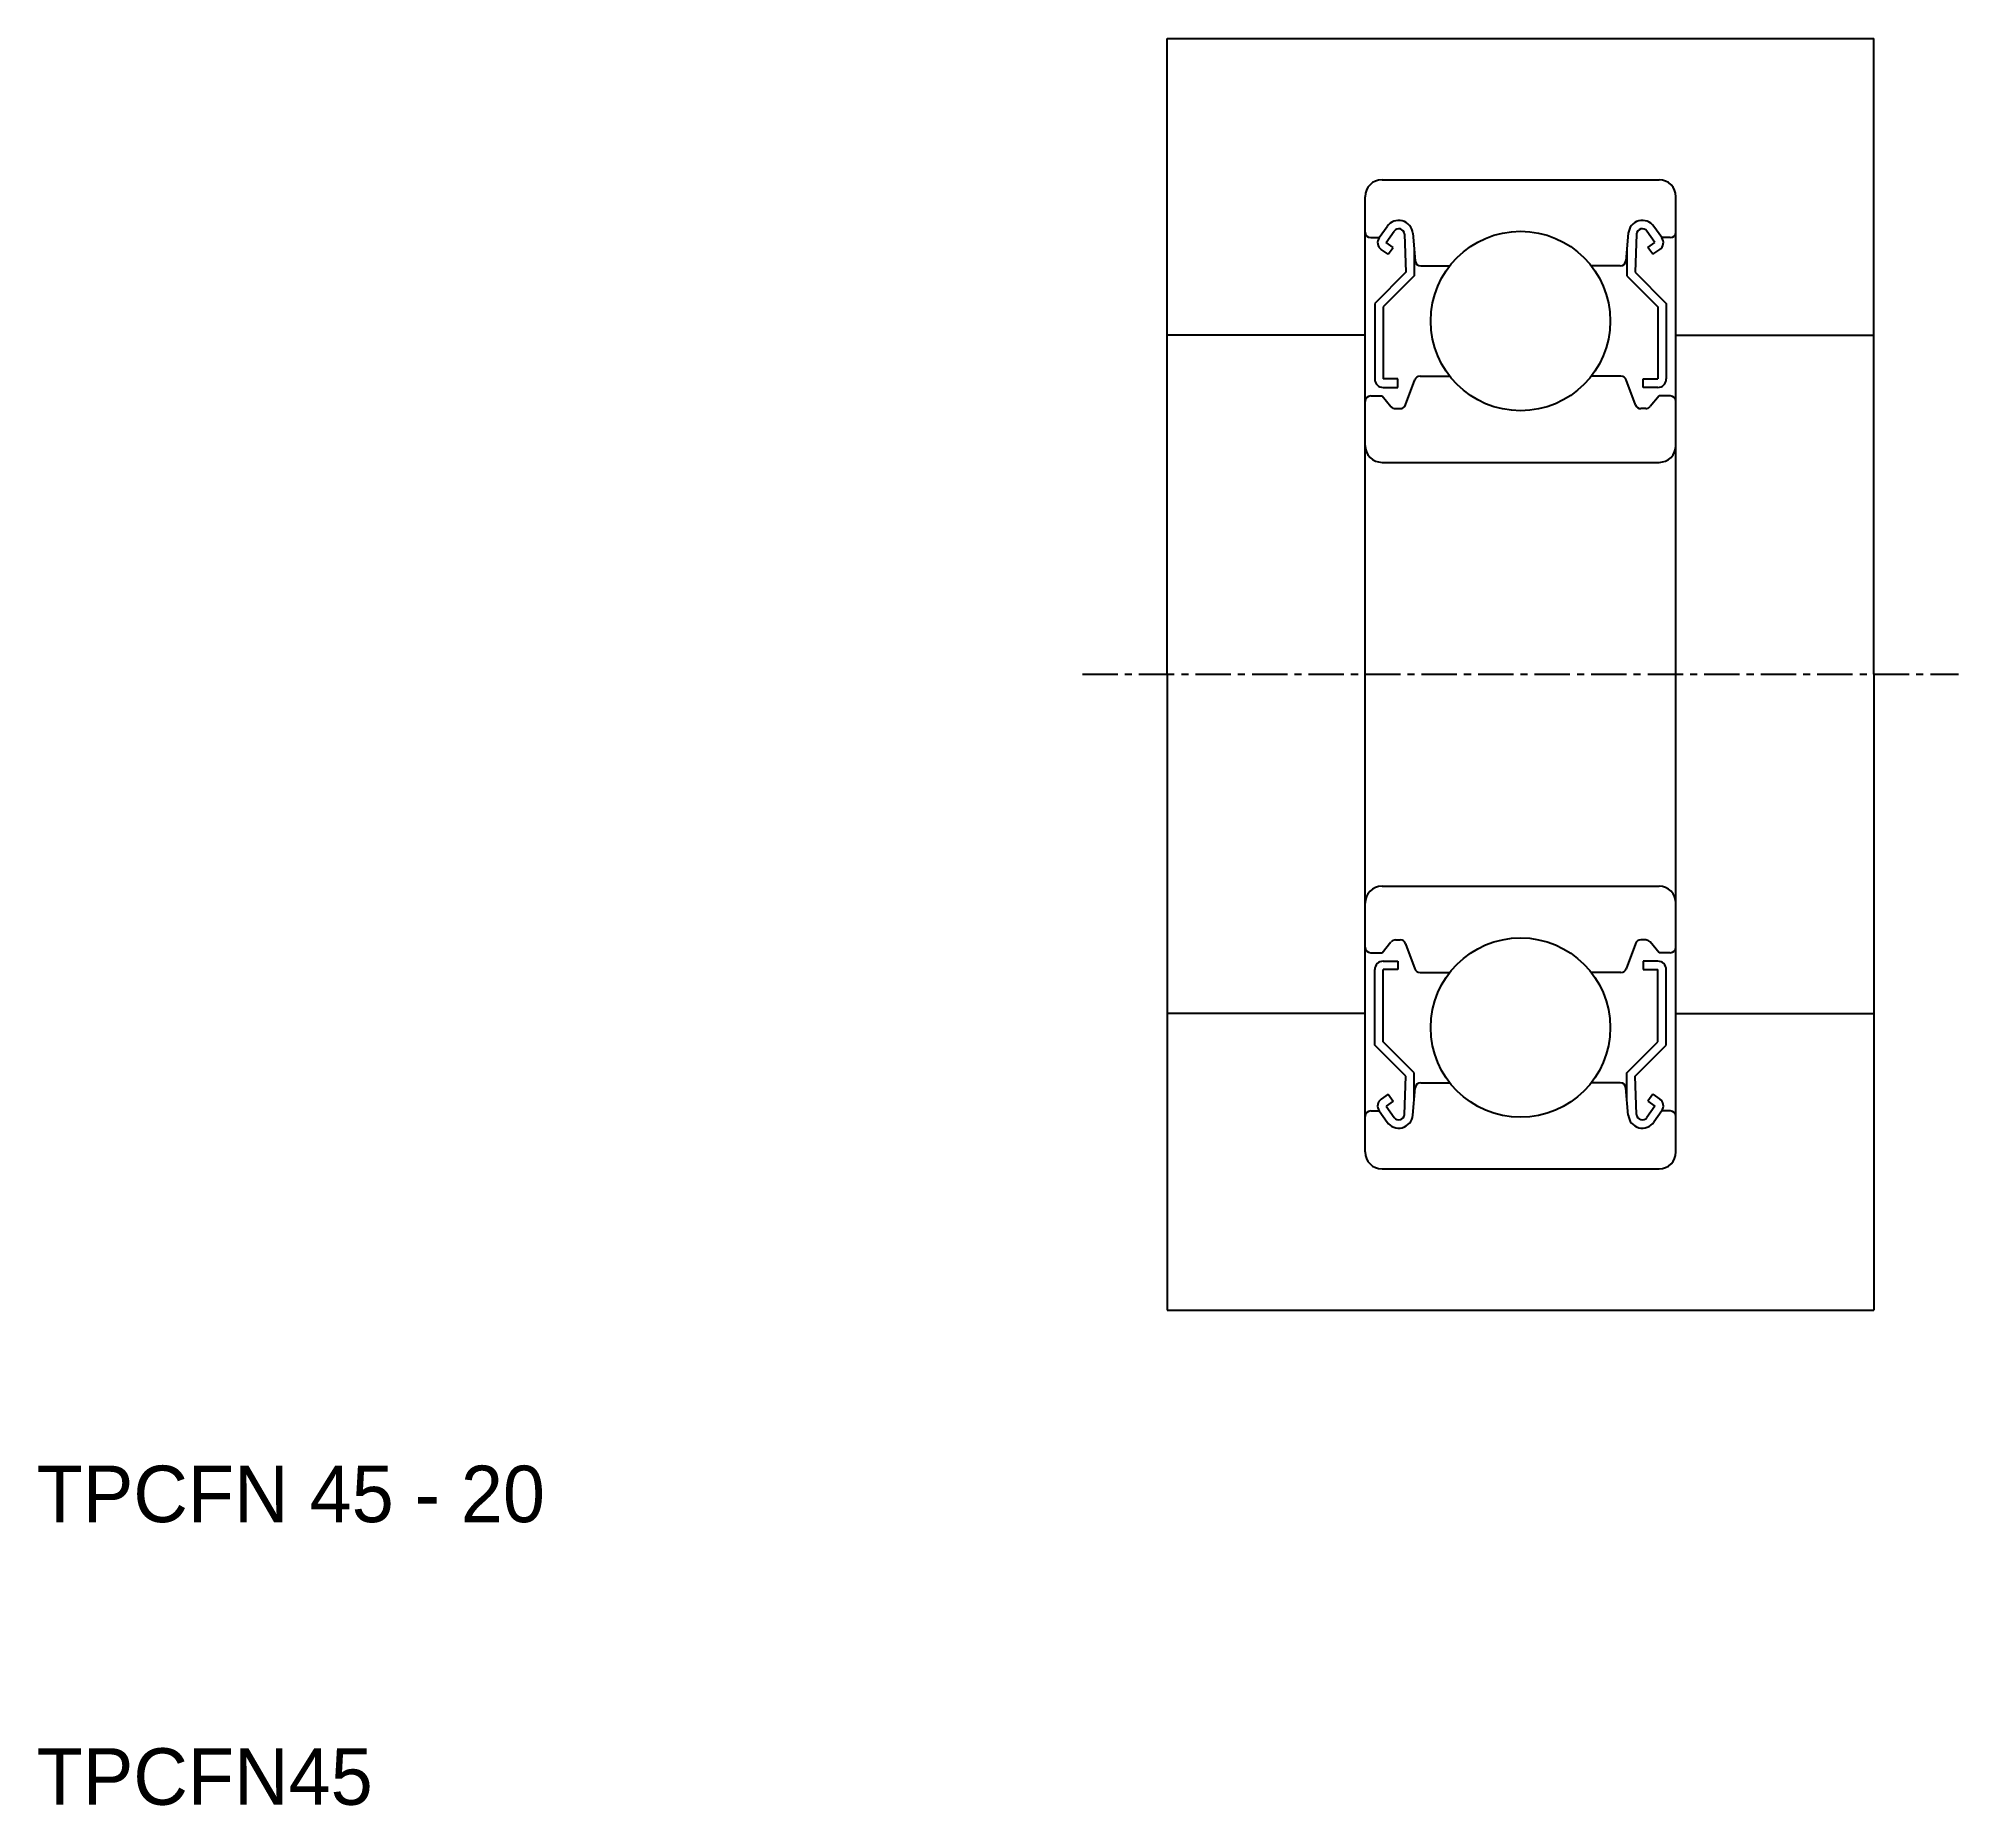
# Model space of a CAD drawing. Extents: x 116.6 to 184.5, y 90.4 to 152.9.
import ezdxf

# ---------------------------------------------------------------- set-up
doc = ezdxf.new("R2010")
doc.units = 0
doc.linetypes.add('CENTER', pattern=[2, 1.25, -0.25, 0.25, -0.25])
doc.linetypes.add('DASHED', pattern=[19.05, 12.7, -6.35])
doc.layers.get('0').update_dxf_attribs({"linetype": 'CONTINUOUS'})
doc.layers.add('CENTER', color=1, linetype='CENTER')

msp = doc.modelspace()

# ---------------------------------------------------------------- linework, layer by layer
for p, q in [((156.507, 130.405), (156.507, 152.905)), ((156.507, 152.905), (181.507, 152.905)), ((181.507, 130.405), (181.507, 152.905)), ((164.107, 147.905), (173.907, 147.905)), ((163.507, 113.505), (163.507, 147.305)), ((174.507, 113.505), (174.507, 147.305)), ((164.007, 145.855), (164.286, 146.252)), ((164.253, 145.683), (164.535, 146.085)), ((173.761, 145.683), (173.479, 146.085)), ((174.007, 145.855), (173.728, 146.252)), ((163.707, 145.855), (164.007, 145.855)), ((164.326, 145.265), (164.08, 145.437)), ((164.498, 145.51), (164.253, 145.683)), ((164.326, 145.265), (164.498, 145.51)), ((164.899, 145.978), (164.949, 144.629)), ((165.193, 146.009), (165.279, 145.038)), ((172.821, 146.009), (172.735, 145.038)), ((173.115, 145.978), (173.065, 144.629)), ((173.516, 145.51), (173.761, 145.683)), ((173.688, 145.265), (173.516, 145.51)), ((173.688, 145.265), (173.933, 145.437)), ((174.307, 145.855), (174.007, 145.855)), ((165.249, 145.376), (165.249, 144.505)), ((165.478, 144.855), (166.501, 144.855)), ((172.536, 144.855), (171.512, 144.855)), ((172.765, 145.376), (172.765, 144.505)), ((164.949, 144.629), (163.849, 143.529)), ((165.249, 144.505), (164.149, 143.405)), ((172.765, 144.505), (173.865, 143.405)), ((173.065, 144.629), (174.165, 143.529)), ((163.849, 143.529), (163.849, 140.855)), ((164.149, 143.405), (164.149, 140.855)), ((173.865, 143.405), (173.865, 140.855)), ((174.165, 143.529), (174.165, 140.855)), ((164.669, 140.855), (164.149, 140.855)), ((164.669, 140.555), (164.669, 140.855)), ((164.941, 139.937), (165.264, 140.824)), ((165.452, 140.955), (166.501, 140.955)), ((172.562, 140.955), (171.512, 140.955)), ((173.073, 139.937), (172.75, 140.824)), ((173.345, 140.855), (173.865, 140.855)), ((173.345, 140.555), (173.345, 140.855)), ((163.707, 140.255), (164.107, 140.255)), ((164.107, 140.255), (164.424, 139.877)), ((164.149, 140.555), (164.669, 140.555)), ((173.865, 140.555), (173.345, 140.555)), ((173.907, 140.255), (173.589, 139.877)), ((174.307, 140.255), (173.907, 140.255)), ((164.578, 139.805), (164.753, 139.805)), ((173.436, 139.805), (173.261, 139.805)), ((164.107, 137.905), (173.907, 137.905)), ((156.507, 130.405), (156.507, 107.905)), ((163.507, 130.405), (163.507, 130.405)), ((181.507, 130.405), (181.507, 107.905)), ((164.107, 122.905), (173.907, 122.905)), ((163.507, 122.155), (163.507, 122.155)), ((164.107, 120.555), (164.424, 120.934)), ((164.578, 121.005), (164.753, 121.005)), ((173.436, 121.005), (173.261, 121.005)), ((173.907, 120.555), (173.589, 120.934)), ((163.707, 120.555), (164.107, 120.555)), ((164.149, 120.255), (164.669, 120.255)), ((164.669, 120.255), (164.669, 119.955)), ((164.941, 120.874), (165.264, 119.987)), ((173.073, 120.874), (172.75, 119.987)), ((173.345, 120.255), (173.345, 119.955)), ((173.865, 120.255), (173.345, 120.255)), ((174.307, 120.555), (173.907, 120.555)), ((163.849, 117.281), (163.849, 119.955)), ((164.149, 117.405), (164.149, 119.955)), ((164.669, 119.955), (164.149, 119.955)), ((165.452, 119.855), (166.501, 119.855)), ((172.562, 119.855), (171.512, 119.855)), ((173.345, 119.955), (173.865, 119.955)), ((173.865, 117.405), (173.865, 119.955)), ((174.165, 117.281), (174.165, 119.955)), ((164.949, 116.181), (163.849, 117.281)), ((165.249, 116.305), (164.149, 117.405)), ((172.765, 116.305), (173.865, 117.405)), ((173.065, 116.181), (174.165, 117.281)), ((164.899, 114.833), (164.949, 116.181)), ((165.249, 115.434), (165.249, 116.305)), ((172.765, 115.434), (172.765, 116.305)), ((173.115, 114.833), (173.065, 116.181)), ((164.326, 115.545), (164.08, 115.374)), ((164.326, 115.545), (164.498, 115.3)), ((165.193, 114.801), (165.279, 115.773)), ((165.478, 115.955), (166.501, 115.955)), ((172.536, 115.955), (171.512, 115.955)), ((172.821, 114.801), (172.735, 115.773)), ((173.688, 115.545), (173.516, 115.3)), ((173.688, 115.545), (173.933, 115.374)), ((163.707, 114.955), (164.007, 114.955)), ((164.007, 114.955), (164.286, 114.558)), ((164.498, 115.3), (164.253, 115.127)), ((164.253, 115.127), (164.535, 114.725)), ((173.761, 115.127), (173.479, 114.725)), ((173.516, 115.3), (173.761, 115.127)), ((174.007, 114.955), (173.728, 114.558)), ((174.307, 114.955), (174.007, 114.955)), ((164.107, 112.905), (173.907, 112.905)), ((156.507, 107.905), (181.507, 107.905))]:
    msp.add_line(p, q)
at = {"color": 3, "linetype": 'DASHED'}
for p, q in [((163.507, 142.405), (156.507, 142.405)), ((174.507, 142.405), (181.507, 142.405)), ((163.507, 118.405), (156.507, 118.405)), ((174.507, 118.405), (181.507, 118.405))]:
    msp.add_line(p, q, dxfattribs=at)
for centre in [(169.007, 142.905), (169.007, 117.905)]:
    msp.add_circle(centre, 3.175)
for centre, radius, start, end in [((164.107, 147.305), 0.6, 90, 180), ((173.907, 147.305), 0.6, 0, 90), ((164.695, 145.965), 0.5, 5.06502, 144.93555), ((164.699, 145.97), 0.2, 2.13118, 144.93675), ((173.319, 145.965), 0.5, 35.06445, 174.93498), ((173.315, 145.97), 0.2, 35.06325, 177.86882), ((163.707, 146.055), 0.2, 180, 270), ((164.252, 145.683), 0.3, 144.93555, 235.03769), ((173.761, 145.683), 0.3, 304.96231, 35.06445), ((174.307, 146.055), 0.2, 270, 0), ((165.478, 145.055), 0.2, 185.06502, 270), ((172.536, 145.055), 0.2, 270, 354.93498), ((164.149, 140.855), 0.3, 180, 270), ((165.452, 140.755), 0.2, 90, 159.97033), ((172.562, 140.755), 0.2, 20.02967, 90), ((173.865, 140.855), 0.3, 270, 0), ((163.707, 140.055), 0.2, 90, 180), ((174.307, 140.055), 0.2, 0, 90), ((164.578, 140.005), 0.2, 219.99699, 270), ((164.753, 140.005), 0.2, 270, 339.97033), ((173.261, 140.005), 0.2, 200.02967, 270), ((173.436, 140.005), 0.2, 270, 320.00301), ((164.107, 138.505), 0.6, 180, 270), ((173.907, 138.505), 0.6, 270, 0), ((164.107, 122.305), 0.6, 90, 180), ((173.907, 122.305), 0.6, 0, 90), ((164.578, 120.805), 0.2, 90, 140.00301), ((164.753, 120.805), 0.2, 20.02967, 90), ((173.261, 120.805), 0.2, 90, 159.97033), ((173.436, 120.805), 0.2, 39.99699, 90), ((163.707, 120.755), 0.2, 180, 270), ((164.149, 119.955), 0.3, 90, 180), ((173.865, 119.955), 0.3, 0, 90), ((174.307, 120.755), 0.2, 270, 0), ((165.452, 120.055), 0.2, 200.02967, 270), ((172.562, 120.055), 0.2, 270, 339.97033), ((165.478, 115.755), 0.2, 90, 174.93498), ((172.536, 115.755), 0.2, 5.06502, 90), ((163.707, 114.755), 0.2, 90, 180), ((164.252, 115.128), 0.3, 124.96231, 215.06445), ((164.699, 114.84), 0.2, 215.06325, 357.86882), ((173.315, 114.84), 0.2, 182.13118, 324.93675), ((173.761, 115.128), 0.3, 324.93555, 55.03769), ((174.307, 114.755), 0.2, 0, 90), ((164.695, 114.846), 0.5, 215.06445, 354.93498), ((173.319, 114.846), 0.5, 185.06502, 324.93555), ((164.107, 113.505), 0.6, 180, 270), ((173.907, 113.505), 0.6, 270, 0)]:
    msp.add_arc(centre, radius, start, end)
at = {"layer": 'CENTER', "color": 1, "linetype": 'CENTER'}
msp.add_line((153.507, 130.405), (184.507, 130.405), dxfattribs=at)

# ---------------------------------------------------------------- texts
for s, p in [('TPCFN 45 - 20', (116.507, 100.405)), ('TPCFN45', (116.507, 90.405))]:
    msp.add_text(s, height=2).set_placement(p)

doc.saveas('drawing.dxf')
